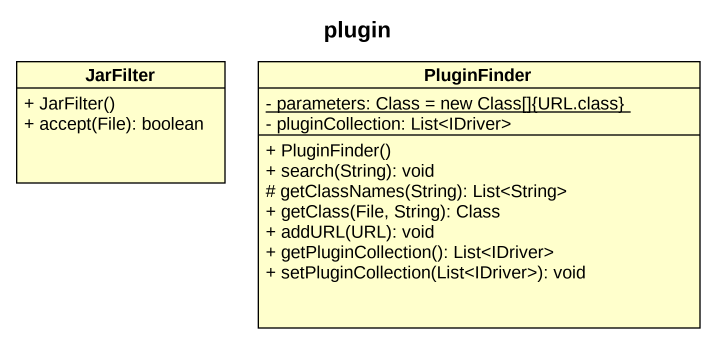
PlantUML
@startuml
title plugin
hide circle
hide empty members
skinparam classAttributeIconSize 0
class JarFilter {
  + JarFilter()
  + accept(File): boolean
}
class PluginFinder {
  {static} - parameters: Class = new Class[]{URL.class}
  - pluginCollection: List<IDriver>
  + PluginFinder()
  + search(String): void
  # getClassNames(String): List<String>
  + getClass(File, String): Class
  + addURL(URL): void
  + getPluginCollection(): List<IDriver>
  + setPluginCollection(List<IDriver>): void
}
@enduml
